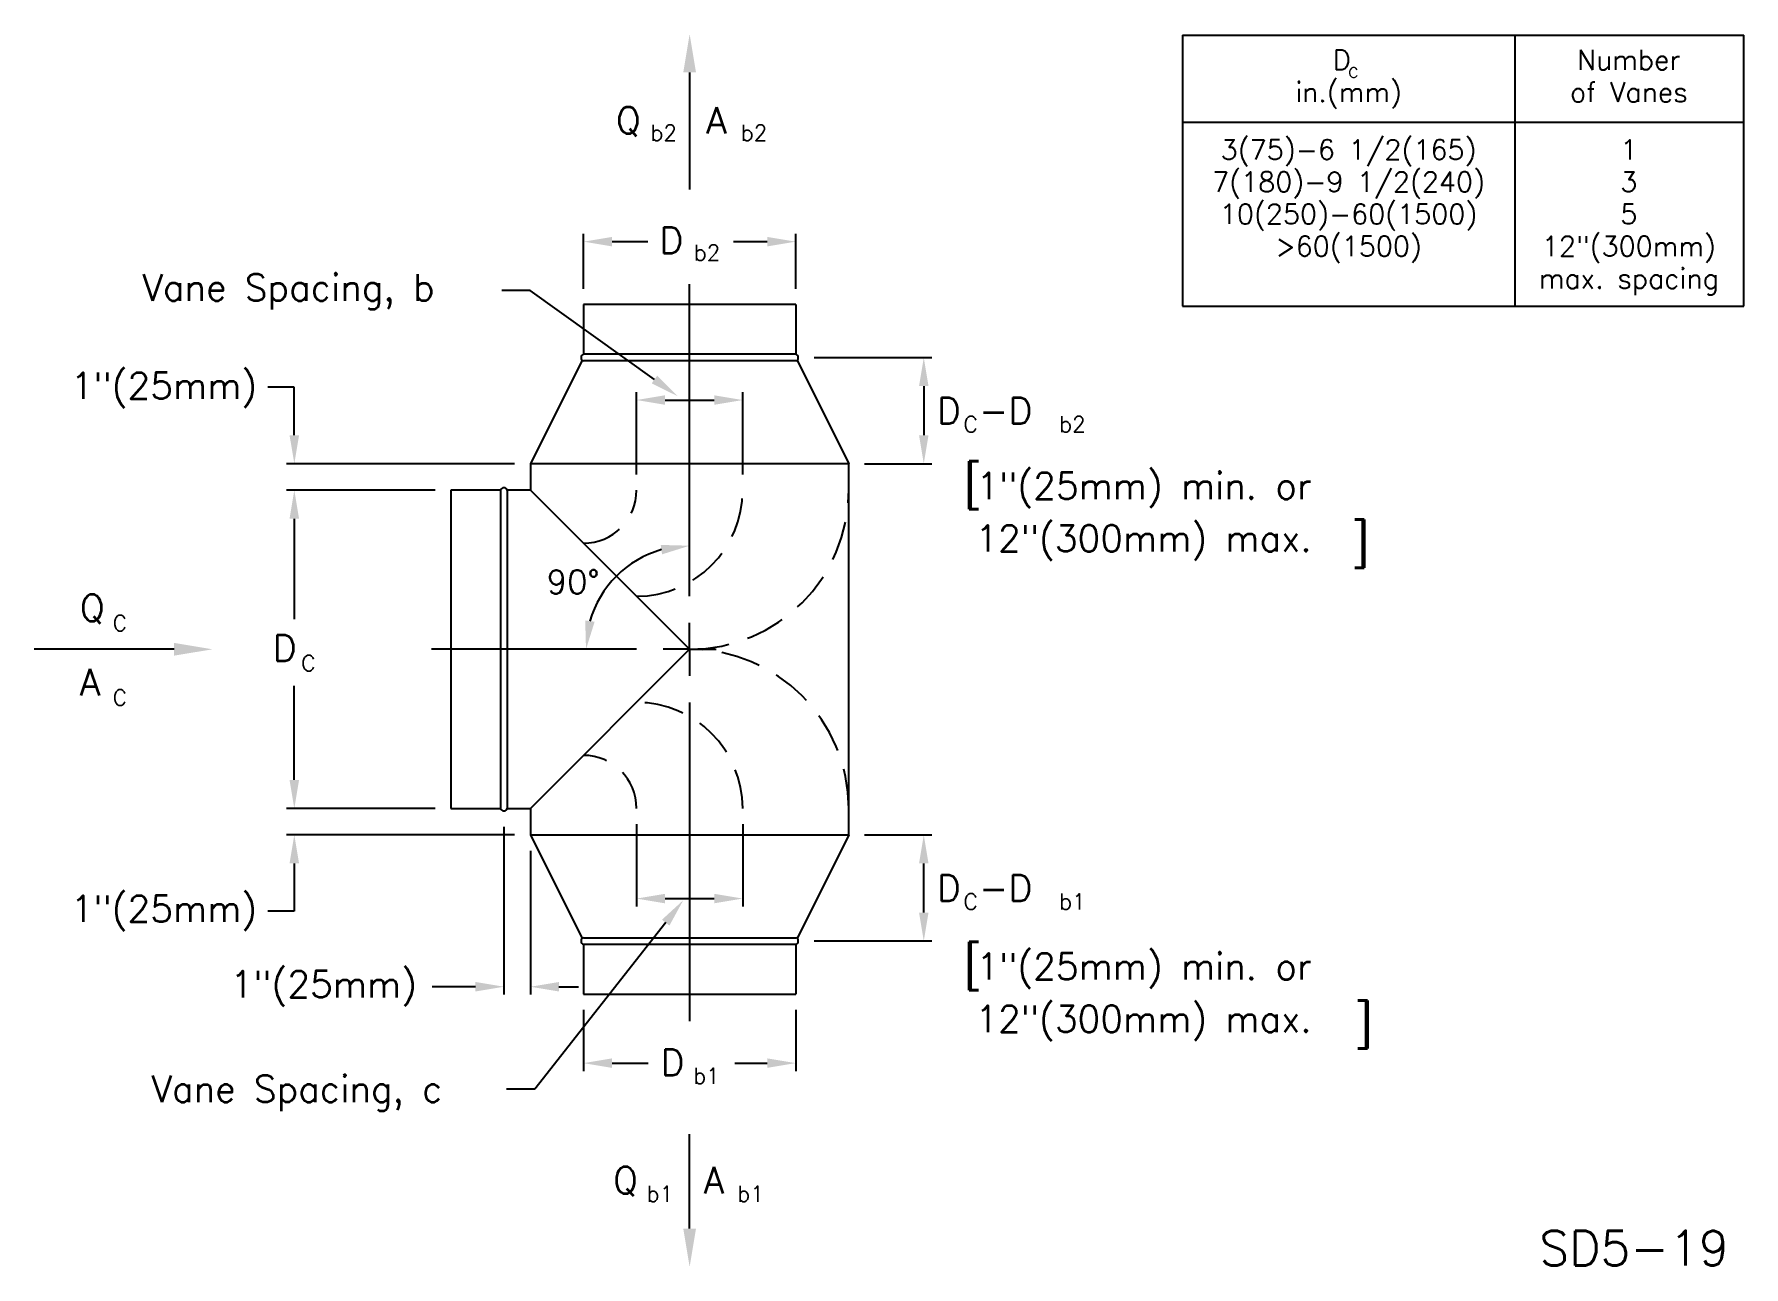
# Model space of a CAD drawing. Extents: x 0.6 to 11.4, y 0.4 to 8.2.
import ezdxf
from ezdxf.enums import TextEntityAlignment as Align

# ---------------------------------------------------------------- set-up
doc = ezdxf.new("R2010")
doc.units = 0
doc.header["$MEASUREMENT"] = 0
doc.linetypes.add('HIDDEN', pattern=[0.375, 0.25, -0.125])
doc.layers.get('0').update_dxf_attribs({"linetype": 'CONTINUOUS'})
doc.layers.add('ALT', color=7, linetype='CONTINUOUS')
doc.layers.add('NUMBER', color=7, linetype='CONTINUOUS')
doc.styles.add('ROMANS', font='romans')
doc.dimstyles.get("Standard").update_dxf_attribs({"dimtxt": 0.18, "dimasz": 0.18, "dimexe": 0.18, "dimexo": 0.0625, "dimgap": 0.09, "dimtad": 0, "dimtih": 1, "dimtoh": 1, "dimdec": 4, "dimzin": 0, "dimdsep": 46, "dimtxsty": 'Standard', "dimcen": 0.09, "dimadec": 0, "dimazin": 0, "dimtfac": 1, "dimtdec": 4, "dimtofl": 0, "dimtmove": 0, "dimatfit": 3, "dimfxl": 0, "dimtolj": 1, "dimtzin": 0, "dimarcsym": 0})

# ---------------------------------------------------------------- blocks, each defined once
blk = doc.blocks.new('*D3')
at = {"color": 0, "linetype": 'ByBlock'}
for p, q in [((5.168, 5.892), (5.911, 5.892)), ((5.861, 5.712), (5.861, 5.401)), ((5.487, 5.221), (5.911, 5.221))]:
    blk.add_line(p, q, dxfattribs=at)
for points in [[(5.891, 5.712), (5.831, 5.712), (5.861, 5.892)], [(5.891, 5.401), (5.831, 5.401), (5.861, 5.221)]]:
    blk.add_solid(points, dxfattribs=at)
blk = doc.blocks.new('*D2')
at = {"color": 0, "linetype": 'ByBlock'}
for p, q in [((5.487, 2.875), (5.911, 2.875)), ((5.861, 2.385), (5.861, 2.695)), ((5.168, 2.205), (5.911, 2.205))]:
    blk.add_line(p, q, dxfattribs=at)
for points in [[(5.891, 2.695), (5.831, 2.695), (5.861, 2.875)], [(5.891, 2.385), (5.831, 2.385), (5.861, 2.205)]]:
    blk.add_solid(points, dxfattribs=at)

msp = doc.modelspace()

# ---------------------------------------------------------------- linework, layer by layer
for p, q in [((4.70979, 7.96092), (4.70979, 7.22062)), ((4.70979, 4.65009), (4.70979, 6.62259)), ((4.03948, 6.49346), (4.03948, 6.17925)), ((5.38011, 6.49346), (4.03948, 6.49346)), ((5.38011, 6.49346), (5.38011, 6.17925)), ((5.38011, 6.17925), (4.03948, 6.17925)), ((4.03125, 6.14185), (3.70432, 5.48798)), ((5.38011, 6.13735), (4.03948, 6.13735)), ((5.38834, 6.14185), (5.71527, 5.48798)), ((5.71527, 5.48798), (3.70432, 5.48798)), ((3.70432, 5.48798), (3.70432, 5.3204)), ((5.71527, 3.14187), (5.71527, 5.48798)), ((3.20158, 5.3204), (3.20158, 3.30945)), ((3.51579, 5.3204), (3.20158, 5.3204)), ((3.51579, 5.3204), (3.51579, 3.30945)), ((3.70432, 5.3204), (3.55769, 5.3204)), ((3.55769, 5.3204), (3.55769, 3.30945)), ((3.70432, 5.3204), (4.70979, 4.31493)), ((4.70979, 4.31493), (4.70979, 4.48251)), ((1.45338, 4.31493), (0.56916, 4.31493)), ((4.37463, 4.31493), (3.07853, 4.31493)), ((4.70979, 4.31493), (3.70432, 3.30945)), ((4.70979, 4.31493), (4.54221, 4.31493)), ((4.70979, 4.31493), (4.70979, 4.14735)), ((4.70979, 4.31493), (4.87737, 4.31493)), ((4.70979, 3.97977), (4.70979, 1.96477)), ((3.20158, 3.30945), (3.51579, 3.30945)), ((3.55769, 3.30945), (3.70432, 3.30945)), ((3.70432, 3.30945), (3.70432, 3.14187)), ((3.70432, 3.14187), (5.71527, 3.14187)), ((3.70432, 3.14187), (4.03125, 2.48801)), ((5.71527, 3.14187), (5.38834, 2.48801)), ((4.03948, 2.4925), (5.38011, 2.4925)), ((4.03948, 2.45061), (4.03948, 2.1364)), ((4.03948, 2.45061), (5.38011, 2.45061)), ((5.38011, 2.45061), (5.38011, 2.1364)), ((4.03948, 2.1364), (5.38011, 2.1364)), ((4.70979, 0.6538), (4.70979, 1.25038))]:
    msp.add_line(p, q)
at = {"linetype": 'ByBlock'}
for p, q in [((4.03948, 6.59346), (4.03948, 6.94102)), ((5.38011, 6.59346), (5.38011, 6.94102)), ((4.21948, 6.89102), (4.44601, 6.89102)), ((4.98758, 6.89102), (5.20011, 6.89102)), ((3.10158, 5.3204), (2.16242, 5.3204)), ((2.21242, 5.1404), (2.21242, 4.50629)), ((2.21242, 3.48945), (2.21242, 4.08474)), ((3.10158, 3.30945), (2.16242, 3.30945)), ((4.03948, 2.0364), (4.03948, 1.64978)), ((5.38011, 2.0364), (5.38011, 1.64978)), ((4.21948, 1.69978), (4.44714, 1.69978)), ((4.99478, 1.69978), (5.20011, 1.69978))]:
    msp.add_line(p, q, dxfattribs=at)
for centre, start, end in [((4.04559, 6.1583), 106.260205, 253.739795), ((5.374, 6.1583), 286.260205, 73.739795), ((3.53674, 5.31429), 16.260205, 163.739795), ((3.53674, 3.31556), 196.260205, 343.739795), ((4.04559, 2.47156), 106.260205, 253.739795), ((5.374, 2.47156), 286.260205, 73.739795)]:
    msp.add_arc(centre, 0.02182, start, end)
at = {"linetype": 'HIDDEN'}
for centre, radius, start, end in [((4.03948, 5.3204), 0.33516, 270, 0), ((4.37463, 5.3204), 0.67032, 270, 0), ((4.70979, 5.3204), 1.00548, 270, 0), ((4.70979, 3.30945), 1.00548, 0, 90), ((4.37463, 3.30945), 0.67032, 0, 90), ((4.03948, 3.30945), 0.33516, 0, 90)]:
    msp.add_arc(centre, radius, start, end, dxfattribs=at)
at = {"linetype": 'ByBlock'}
msp.add_arc((4.70979, 4.31493), 0.65462, 105.804531, 164.195469, dxfattribs=at)
for points in [[(4.75001, 7.96092), (4.66957, 7.96092), (4.70979, 8.20224)], [(1.45338, 4.35515), (1.45338, 4.27471), (1.69469, 4.31493)], [(4.75001, 0.6538), (4.66957, 0.6538), (4.70979, 0.41249)]]:
    msp.add_solid(points)
for points in [[(4.21948, 6.86102), (4.21948, 6.92102), (4.03948, 6.89102)], [(5.20011, 6.86102), (5.20011, 6.92102), (5.38011, 6.89102)], [(2.24242, 5.1404), (2.18242, 5.1404), (2.21242, 5.3204)], [(4.53563, 4.91509), (4.52738, 4.97452), (4.70979, 4.96955)], [(4.10963, 4.48909), (4.0502, 4.49734), (4.05517, 4.31493)], [(2.24242, 3.48945), (2.18242, 3.48945), (2.21242, 3.30945)], [(4.21948, 1.66978), (4.21948, 1.72978), (4.03948, 1.69978)], [(5.20011, 1.66978), (5.20011, 1.72978), (5.38011, 1.69978)]]:
    msp.add_solid(points, dxfattribs=at)
at = {"layer": 'ALT'}
for p, q in [((7.82256, 8.1961), (7.82256, 6.48303)), ((7.82256, 8.1961), (11.36945, 8.1961)), ((9.92435, 6.48303), (9.92435, 8.1961)), ((11.36945, 6.48303), (11.36945, 8.1961)), ((7.82256, 7.64618), (11.36945, 7.64618)), ((3.70314, 6.58239), (3.52314, 6.58239)), ((4.48745, 6.01959), (3.70314, 6.58239)), ((7.82256, 6.48303), (11.36945, 6.48303)), ((2.21242, 5.97061), (2.04484, 5.97061)), ((2.21242, 2.65924), (2.04484, 2.65924)), ((4.55862, 2.58757), (3.73294, 1.53451)), ((3.73294, 1.53451), (3.55294, 1.53451))]:
    msp.add_line(p, q, dxfattribs=at)
at = {"layer": 'ALT', "linetype": 'ByBlock'}
for p, q in [((2.21242, 5.66798), (2.21242, 5.97061)), ((4.37463, 5.4204), (4.37463, 5.94019)), ((5.04495, 5.4204), (5.04495, 5.94019)), ((4.55463, 5.89019), (4.86495, 5.89019)), ((3.60432, 5.48798), (2.16242, 5.48798)), ((3.60432, 3.14187), (2.16242, 3.14187)), ((3.53674, 3.19374), (3.53674, 2.13253)), ((4.37463, 3.20945), (4.37463, 2.68967)), ((5.04495, 3.20945), (5.04495, 2.68967)), ((3.70432, 3.04187), (3.70432, 2.13253)), ((2.21242, 2.96187), (2.21242, 2.78187)), ((2.21242, 2.78187), (2.21242, 2.65924)), ((4.55463, 2.73967), (4.86495, 2.73967)), ((3.17674, 2.18253), (3.08254, 2.18253)), ((3.35674, 2.18253), (3.17674, 2.18253)), ((3.88432, 2.18253), (4.00675, 2.18253))]:
    msp.add_line(p, q, dxfattribs=at)
at = {"layer": 'ALT'}
for points in [[(4.50494, 6.04397), (4.46996, 5.99522), (4.6337, 5.91465)], [(4.53501, 2.60608), (4.58223, 2.56906), (4.66968, 2.72922)]]:
    msp.add_solid(points, dxfattribs=at)
at = {"layer": 'ALT', "linetype": 'ByBlock'}
for points in [[(4.55463, 5.86019), (4.55463, 5.92019), (4.37463, 5.89019)], [(4.86495, 5.86019), (4.86495, 5.92019), (5.04495, 5.89019)], [(2.24242, 5.66798), (2.18242, 5.66798), (2.21242, 5.48798)], [(2.24242, 2.96187), (2.18242, 2.96187), (2.21242, 3.14187)], [(4.55463, 2.76967), (4.55463, 2.70967), (4.37463, 2.73967)], [(4.86495, 2.76967), (4.86495, 2.70967), (5.04495, 2.73967)], [(3.35674, 2.15253), (3.35674, 2.21253), (3.53674, 2.18253)], [(3.88432, 2.15253), (3.88432, 2.21253), (3.70432, 2.18253)]]:
    msp.add_solid(points, dxfattribs=at)

# ---------------------------------------------------------------- texts
at = {"style": 'ROMANS'}
for s, height, p in [('Q   ', 0.167579, (4.24333, 7.57416)), ('A', 0.16758, (4.81391, 7.57416)), ('90%%d', 0.15, (3.80689, 4.66602)), ('Q ', 0.167579, (0.857, 4.49329)), ('A', 0.16758, (0.857, 4.02304)), ('Q  ', 0.167579, (4.22538, 0.87601)), ('A  ', 0.167579, (4.79783, 0.87601))]:
    msp.add_text(s, height=height, dxfattribs=at).set_placement(p)
for s, p in [('b2', (4.54627, 7.57921)), ('b2', (5.11685, 7.57921)), ('b2', (4.82018, 6.82171)), ('C', (1.11022, 4.48043)), ('C', (2.30136, 4.22731)), ('C', (1.11022, 4.01018)), ('b1', (4.81649, 1.61935)), ('b1', (4.52263, 0.87405)), ('b1', (5.09509, 0.87405))]:
    msp.add_text(s, height=0.1, dxfattribs=at).set_placement(p, align=Align.MIDDLE)
for p in [(4.66914, 6.81571), (2.22653, 4.23921), (4.6764, 1.6206)]:
    msp.add_text('D', height=0.16758, dxfattribs=at).set_placement(p, align=Align.RIGHT)
at = {"layer": 'ALT', "style": 'ROMANS'}
for s, height, p in [('D ', 0.125684, (8.87268, 7.97717)), ('Number', 0.125684, (10.64311, 7.97717)), ('in.(mm)', 0.125684, (8.87268, 7.77368)), ('of Vanes', 0.125684, (10.64311, 7.77368)), ('3(75)-6 1/2(165)', 0.1256844, (8.87268, 7.4098)), ('1', 0.12568, (10.64311, 7.4098)), ('7(180)-9 1/2(240)', 0.1256844, (8.87268, 7.20631)), ('3', 0.12568, (10.64311, 7.20631)), ('10(250)-60(1500)', 0.1256844, (8.87268, 7.00282)), ('5', 0.12568, (10.64311, 7.00282)), ('>60(1500)', 0.125684, (8.87268, 6.79933)), ('12"(300mm)', 0.125684, (10.64311, 6.79933)), ('max. spacing', 0.1256844, (10.64311, 6.59584))]:
    msp.add_text(s, height=height, dxfattribs=at).set_placement(p, align=Align.CENTER)
for s, height, p in [('c', 0.09426, (8.90289, 7.9756)), ('C', 0.1, (6.48534, 5.73737)), ('b2', 0.1, (7.12839, 5.73737)), ('C', 0.1, (6.48534, 2.72094)), ('b1', 0.1, (7.12839, 2.72094))]:
    msp.add_text(s, height=height, dxfattribs=at).set_placement(p, align=Align.MIDDLE)
for s, height, p in [('Vane Spacing, b', 0.1675793, (1.25245, 6.51767)), ('D -D', 0.167579, (6.2713, 5.73904)), ('[', 0.2, (6.44094, 5.2663)), ('1"(25mm) min. or', 0.1675793, (6.52078, 5.26444)), ('12"(300mm) max.', 0.1675793, (6.51422, 4.93242)), (']', 0.2, (8.88582, 4.89674)), ('D -D', 0.167579, (6.2713, 2.72262)), ('[', 0.2, (6.44094, 2.22766)), ('1"(25mm) min. or', 0.1675793, (6.52078, 2.22749)), ('12"(300mm) max.', 0.1675793, (6.51422, 1.89546)), (']', 0.2, (8.90637, 1.85809)), ('Vane Spacing, c', 0.1675793, (1.31009, 1.45294))]:
    msp.add_text(s, height=height, dxfattribs=at).set_placement(p)
for p in [(1.97763, 5.89723), (1.97763, 2.59168), (2.9869, 2.11497)]:
    msp.add_text('1"(25mm)', height=0.167579, dxfattribs=at).set_placement(p, align=Align.RIGHT)
at = {"layer": 'NUMBER', "style": 'ROMANS'}
msp.add_text('SD5-19', height=0.22, dxfattribs=at).set_placement((10.07745, 0.42089))

# ---------------------------------------------------------------- dimensions: what is measured, and where the dimension line sits
at = {"layer": 'ALT'}
for base, p1, p2, picture, middle in [((6.18892, 5.48798), (5.39582, 6.1583), (5.71527, 5.48798), '*D3', (6.00892, 5.82314)), ((6.18892, 3.14187), (5.39582, 2.47156), (5.71527, 3.14187), '*D2', (6.00892, 2.80671))]:
    dim = msp.add_linear_dim(base=base, p1=p1, p2=p2, angle=90, text='  ', dimstyle='Standard', dxfattribs=at)
    dim.commit()
    dim.dimension.update_dxf_attribs({"geometry": picture, "text_midpoint": middle, "insert": (0.32796, 0.26653)})

doc.saveas('drawing.dxf')
